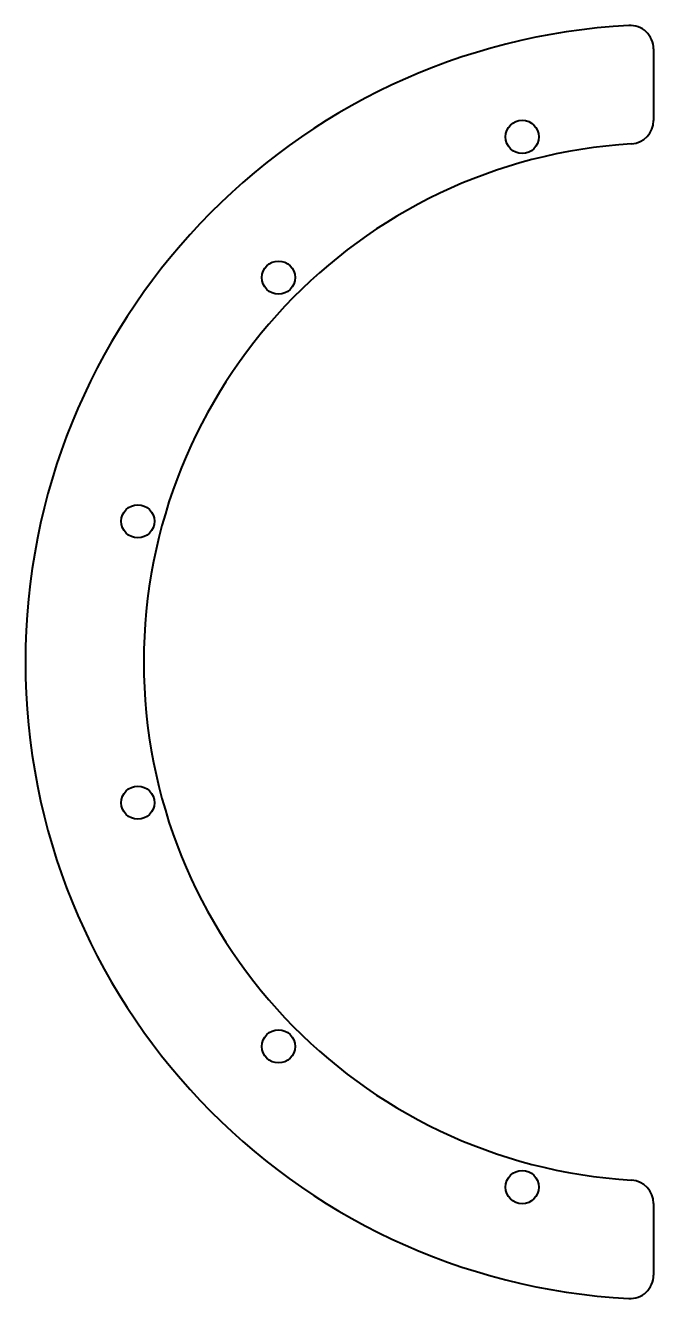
# Model space of a CAD drawing. Header units: inches. Extents: x -3.4 to -0.05, y -3.39 to 3.39.
import ezdxf

# ---------------------------------------------------------------- set-up
doc = ezdxf.new("R2010")
doc.units = ezdxf.units.IN
doc.header["$MEASUREMENT"] = 0
doc.layers.add('Visible', color=7, linetype='Continuous', lineweight=40)

msp = doc.modelspace()

# ---------------------------------------------------------------- linework, layer by layer
at = {"layer": 'Visible'}
for p, q in [((-0.05, 3.2675), (-0.05, 2.8861)), ((-0.05, -2.8861), (-0.05, -3.2675))]:
    msp.add_line(p, q, dxfattribs=at)
for centre in [(-0.7498, 2.7984), (-2.0486, 2.0486), (-2.7984, 0.7498), (-2.7984, -0.7498), (-2.0486, -2.0486), (-0.7498, -2.7984)]:
    msp.add_circle(centre, 0.0885, dxfattribs=at)
for centre, radius, start, end in [((-0.175, 3.2675), 0.125, 0, 93.06572), ((0, 0), 3.3972, 93.06572, 266.93428), ((-0.175, 2.8861), 0.125, 273.46991, 0), ((0, 0), 2.7664, 93.46991, 266.53009), ((-0.175, -2.8861), 0.125, 0, 86.53009), ((-0.175, -3.2675), 0.125, 266.93428, 0)]:
    msp.add_arc(centre, radius, start, end, dxfattribs=at)

doc.saveas('drawing.dxf')
